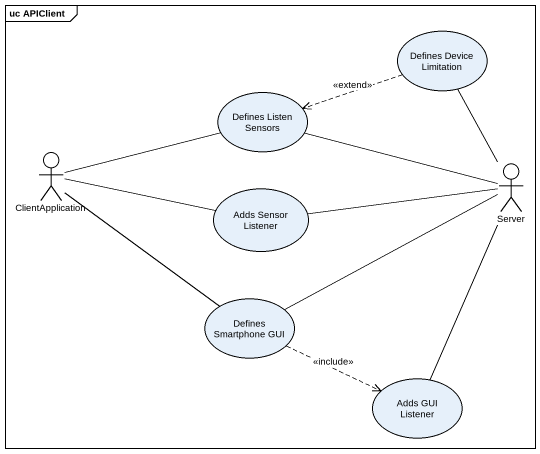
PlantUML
@startuml
mainframe uc APIClient
usecase "Defines Device Limitation" as Defines_Device_Limitation
usecase "Defines Listen Sensors" as Defines_Listen_Sensors
actor ClientApplication
actor Server
usecase "Adds Sensor Listener" as Adds_Sensor_Listener
usecase "Defines Smartphone GUI" as Defines_Smartphone_GUI
usecase "Adds GUI Listener" as Adds_GUI_Listener
Defines_Device_Limitation .left.> Defines_Listen_Sensors : <<extend>>
Defines_Device_Limitation -- Server
ClientApplication -right- Defines_Listen_Sensors
ClientApplication -right- Adds_Sensor_Listener
ClientApplication -- Defines_Smartphone_GUI
Server -left- Defines_Listen_Sensors
Server -left- Adds_Sensor_Listener
Defines_Smartphone_GUI -right- Server
Defines_Smartphone_GUI .right.> Adds_GUI_Listener : <<include>>
Adds_GUI_Listener -up- Server
@enduml
